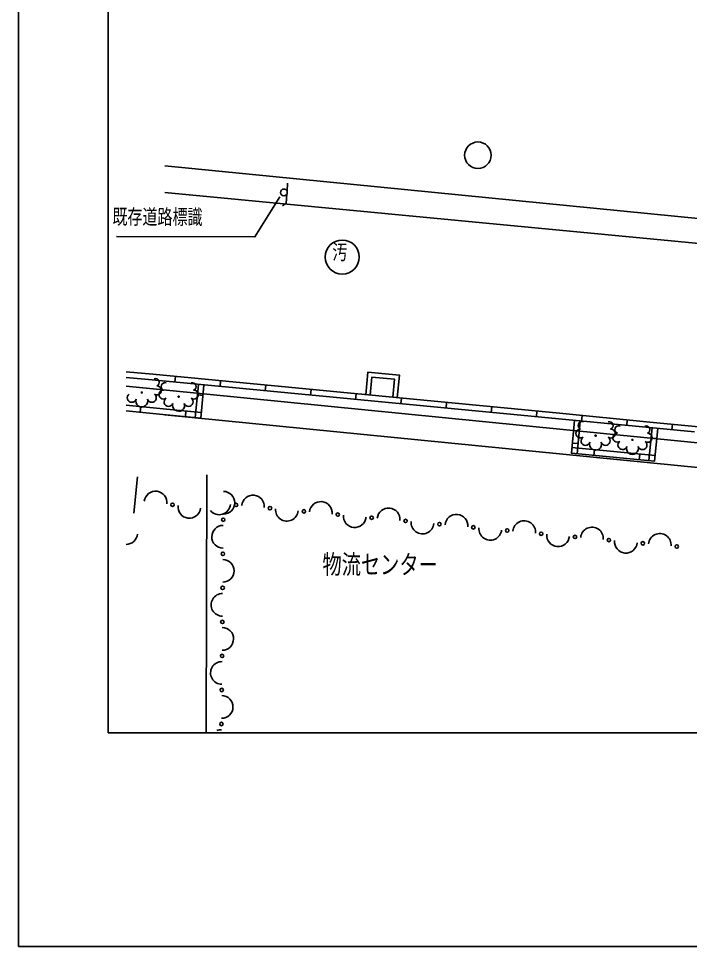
# Model space of a CAD drawing. Header units: millimetres. Extents: x 0 to 126150, y 0 to 89100.
# Drawn here: x 0 to 14801, y 0 to 20444 of the extents above; entities that cross this region are included whole.
import ezdxf
from ezdxf.enums import TextEntityAlignment as Align

# ---------------------------------------------------------------- set-up
doc = ezdxf.new("R2010")
doc.units = ezdxf.units.MM
doc.header["$LTSCALE"] = 0.2
doc.layers.get('Defpoints').update_dxf_attribs({"color": 5})
doc.layers.add('A_建築', color=8, linetype='Continuous')
doc.styles.get("Standard").update_dxf_attribs({"font": 'simplex.shx', "width": 0.8, "bigfont": 'extfont2.shx'})

msp = doc.modelspace()

# ---------------------------------------------------------------- linework, layer by layer
at = {"layer": 'A_建築', "lineweight": -3}
for points in [[(15641.37, 15972.4), (3223.7, 17201.63)], [(5925.11, 16817.69), (5914.17, 16642.45)], [(5925.12, 16817.69), (5914.18, 16642.45)], [(28439.44, 14638.59), (27105.42, 14346.04), (16146.3, 15376.55), (3223.7, 16608.89)], [(5909.9, 16573.99), (5897.52, 16375.07), (5813.04, 16317.33)], [(5909.91, 16573.99), (5897.53, 16375.07), (5813.04, 16317.33)], [(5757.29, 16516.46), (5205.97, 15632.37), (2157.26, 15640.89)], [(5757.3, 16516.46), (5205.98, 15632.37), (2157.27, 15640.89)], [(25181.41, 10472.1), (24857.88, 10503.18), (23862.44, 10598.78), (21871.62, 10789.99), (20876.18, 10885.6), (19880.77, 10981.18), (18885.36, 11076.78), (17889.92, 11172.39), (15899.1, 11363.6), (14903.66, 11459.2), (13908.25, 11554.78), (11917.43, 11745.99), (10921.99, 11841.6), (8931.17, 12032.81), (7935.73, 12128.41), (6940.32, 12223.99), (5944.9, 12319.6), (4949.47, 12415.2), (3954.06, 12510.81), (2958.64, 12606.41), (2368.45, 12663.1)], [(14891.71, 11334.76), (13896.3, 11430.36), (12900.89, 11525.97), (11905.45, 11621.57), (10910.04, 11717.18), (9914.63, 11812.76), (8919.19, 11908.37), (7923.78, 12003.97), (6928.37, 12099.57), (5932.96, 12195.18), (4937.52, 12290.78), (3942.11, 12386.39), (2946.7, 12481.97), (2368.45, 12537.51)], [(3444.39, 12434.18), (3456.34, 12558.6)], [(8343.79, 12089.22), (8391.59, 12586.92), (7694.79, 12653.84), (7647, 12156.15)], [(8244.25, 12098.78), (8282.48, 12496.95), (7784.79, 12544.74), (7746.55, 12146.57)], [(2368.45, 11798.3), (3176.62, 11721.7), (4014.66, 11642.29), (4085.2, 12364.12)], [(25181.41, 10083.84), (2368.45, 12342.11)], [(3890.24, 11654.43), (3960.78, 12376.29)], [(4439.83, 12338.57), (4451.77, 12463.02)], [(5435.24, 12242.97), (5447.19, 12367.41)], [(6430.65, 12147.37), (6442.6, 12271.81)], [(3938.88, 12152.07), (4063.27, 12139.93)], [(7426.06, 12051.79), (7438.03, 12176.2)], [(8421.5, 11956.18), (8433.45, 12080.6)], [(2368.45, 11923.86), (3188.42, 11846.14), (4026.45, 11766.73)], [(2690.65, 11893.33), (2678.85, 11768.89)], [(9416.91, 11860.58), (9428.86, 11984.99)], [(10412.32, 11764.97), (10424.3, 11889.39)], [(3223.7, 11714.96), (23213.38, 9736.16)], [(3686.19, 11798.98), (3674.39, 11674.54)], [(11407.76, 11669.37), (11419.71, 11793.81)], [(12403.17, 11573.76), (12415.12, 11698.2)], [(12244.06, 11587.68), (12178.79, 10865.83), (13174.33, 10771.48), (14012.39, 10692.06), (14082.91, 11413.89)], [(12368.55, 11576.43), (12303.29, 10854.59)], [(13398.58, 11478.15), (13410.53, 11602.6)], [(14394.02, 11382.58), (14405.97, 11506.99)], [(13887.97, 10704.23), (13958.49, 11426.07)], [(12323.54, 11078.46), (12199.04, 11089.73)], [(13936.59, 11201.85), (14061.01, 11189.7)], [(12190.59, 10990.28), (13186.13, 10895.92), (14024.16, 10816.5)], [(12688.36, 10943.11), (12676.57, 10818.67)], [(13683.9, 10848.76), (13672.1, 10724.31)], [(2542.03, 9547.44), (2618.85, 10343.76)], [(4147.46, 10391.38), (4131.65, 4729.18)]]:
    msp.add_lwpolyline(points, dxfattribs=at)
for points in [[(3045.75, 12348.9, 1), (2988.69, 12507.05)], [(2991.61, 12168.9, 1.38742713), (3045.71, 12348.9)], [(3253.82, 12416.71, 0.9999992), (3195.87, 12258.88)], [(3857.12, 12257.03, 1), (3800.06, 12415.18)], [(2437.55, 12170.43, 1.38742694), (2588.21, 12058.03)], [(2840.35, 12057.33, 1.38742713), (2991.63, 12168.88)], [(3195.86, 12258.88, 1.38742577), (3248.94, 12078.58)], [(3248.93, 12078.56, 1.38742694), (3399.58, 11966.17)], [(3651.72, 11965.46, 1.38742713), (3803, 12077.01)], [(3802.99, 12077.03, 1.38742713), (3857.08, 12257.04)], [(2588.25, 12058.06, 1.38742733), (2840.37, 12057.36)], [(3399.63, 11966.2, 1.38742733), (3651.74, 11965.49)], [(12440.16, 11558.35, 0.99999907), (12382.21, 11400.53)], [(13043.46, 11398.68, 0.99999987), (12986.4, 11556.83)], [(13251.53, 11466.48, 0.99999907), (13193.58, 11308.66)], [(13854.83, 11306.81, 0.99999987), (13797.77, 11464.96)], [(12382.19, 11400.53, 1.38742596), (12435.28, 11220.22)], [(12989.32, 11218.68, 1.38742713), (13043.41, 11398.68)], [(13193.57, 11308.66, 1.38742596), (13246.65, 11128.35)], [(13800.7, 11126.81, 1.38742713), (13854.79, 11306.81)], [(12435.26, 11220.2, 1.38742713), (12585.92, 11107.81)], [(12585.97, 11107.84, 1.38742713), (12838.08, 11107.14)], [(12838.06, 11107.11, 1.38742713), (12989.34, 11218.66)], [(13246.64, 11128.34, 1.38742713), (13397.29, 11015.94)], [(13649.44, 11015.24, 1.38742713), (13800.71, 11126.79)], [(13397.34, 11015.97, 1.38742713), (13649.45, 11015.27)], [(3266.71, 9748.66, 1), (2770.75, 9812.06)], [(4510.62, 9525.77, 1), (4515.02, 10025.75)], [(5414.33, 9668.44, 1), (4916.54, 9715.39)], [(3514.68, 9716.96, 1), (4010.65, 9653.55)], [(4225.07, 9604.28, 0.6706644), (4667.65, 9738.87)], [(5663.22, 9644.96, 1), (6161.01, 9598)], [(6907.7, 9527.57, 1), (6409.91, 9574.52)], [(8401.08, 9386.7, 1), (7903.29, 9433.65)], [(7156.61, 9504.08, 1), (7654.4, 9457.13)], [(9894.45, 9245.82, 1), (9396.66, 9292.78)], [(4508.4, 9275.77, 1), (4504, 8775.79)], [(8649.97, 9363.22, 1), (9147.77, 9316.26)], [(10143.34, 9222.37, 1), (10641.13, 9175.41)], [(11387.81, 9104.98, 1), (10890.02, 9151.94)], [(12881.2, 8964.11, 1), (12383.41, 9011.06)], [(2368.45, 8858.15, 0.3900641), (2619.93, 9084.81)], [(11636.72, 9081.5, 1), (12134.51, 9034.54)], [(14374.56, 8823.24, 1), (13876.77, 8870.19)], [(13130.09, 8940.63, 1), (13627.88, 8893.67)], [(4497.38, 8025.83, 1), (4501.79, 8525.81)], [(4495.19, 7775.82, 1), (4490.78, 7275.84)], [(4484.16, 6525.88, 1), (4488.57, 7025.87)], [(4481.95, 6275.88, 1), (4477.54, 5775.9)], [(4470.95, 5025.94, 1), (4475.36, 5525.92)], [(4468.74, 4775.96, 0.10727023), (4364.91, 4754.38)]]:
    msp.add_lwpolyline(points, format="xyb", dxfattribs=at)
for centre, radius in [((10119.94, 17431.76), 292.5), ((10119.95, 17431.76), 292.5), ((5845.47, 16612.37), 75), ((7131.67, 15189.7), 375), ((2714.47, 12204.57), 13.37), ((3525.84, 12112.7), 13.37), ((12712.18, 11254.35), 13.37), ((13523.55, 11162.48), 13.37), ((3390.7, 9732.8), 37.5), ((4792.09, 9727.13), 37.5), ((5538.79, 9656.7), 37.5), ((6285.47, 9586.26), 37.5), ((4509.52, 9400.77), 37.5), ((7032.15, 9515.82), 37.5), ((7778.84, 9445.39), 37.5), ((8525.52, 9374.96), 37.5), ((9272.2, 9304.52), 37.5), ((10018.9, 9234.08), 37.5), ((10765.58, 9163.67), 37.5), ((11512.27, 9093.24), 37.5), ((12258.95, 9022.8), 37.5), ((13005.63, 8952.37), 37.5), ((13752.31, 8881.93), 37.5), ((14499.02, 8811.5), 37.5), ((4502.9, 8650.81), 37.5), ((4496.28, 7900.82), 37.5), ((4489.66, 7150.87), 37.5), ((4483.07, 6400.88), 37.5), ((4476.45, 5650.92), 37.5), ((4469.83, 4900.94), 37.5)]:
    msp.add_circle(centre, radius, dxfattribs=at)
at = {"layer": 'Defpoints'}
for points in [[(0, 0), (126150, 0), (126150, 89100), (0, 89100)], [(1972.5, 4707.81), (124177.5, 4707.81), (124177.5, 87225), (1972.5, 87225)]]:
    msp.add_lwpolyline(points, close=True, dxfattribs=at)

# ---------------------------------------------------------------- texts
at = {"layer": 'A_建築', "lineweight": -3, "width": 0.8}
for s, height, rotation, p in [('既存道路標識', 375.94, 359.839971, (2066.91, 15764.97)), ('汚', 375.94, 359.840174, (6912.23, 14984.86)), ('物流センター', 481.203, 359.839967, (6693.71, 8017.53))]:
    msp.add_text(s, height=height, rotation=rotation, dxfattribs=at).set_placement(p, align=Align.BOTTOM_LEFT)

doc.saveas('drawing.dxf')
